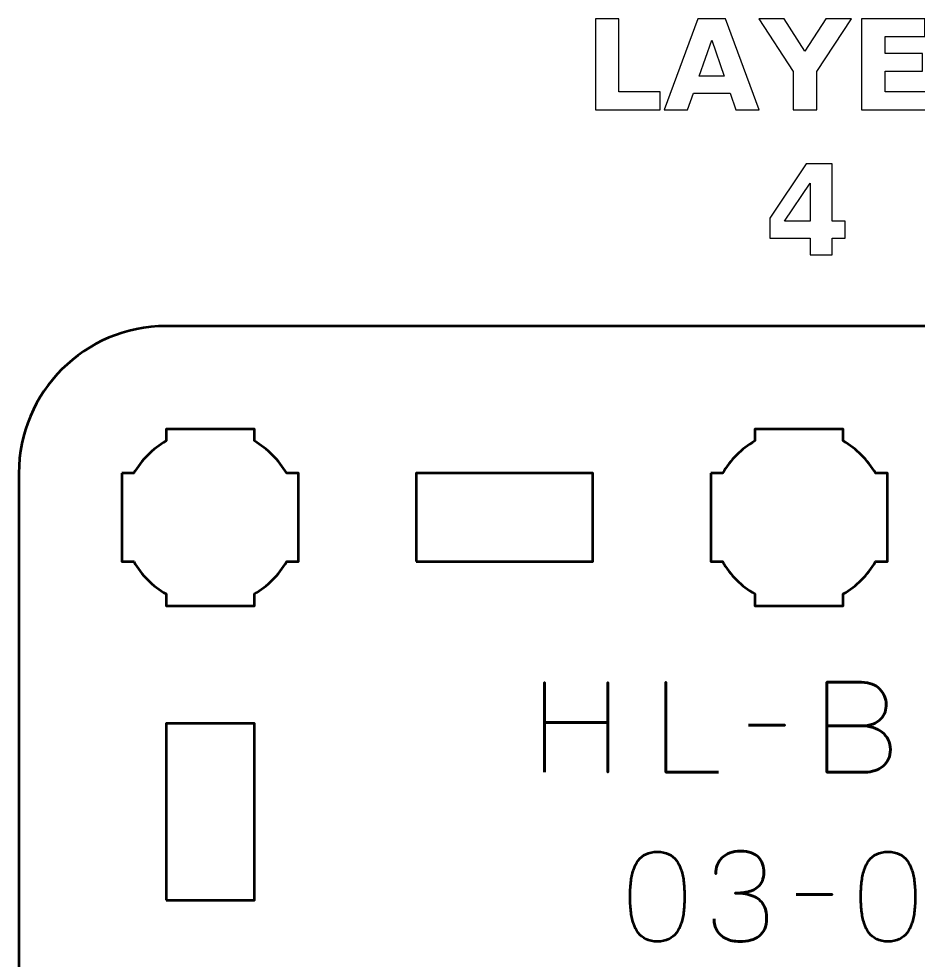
# Model space of a CAD drawing. Header units: centimetres. Extents: x -22.1 to 1.1, y -17.5 to -11.2.
# Drawn here: x -4.15 to -1.095, y -14.354 to -11.156 of the extents above; entities that cross this region are included whole.
import ezdxf

# ---------------------------------------------------------------- set-up
doc = ezdxf.new("R2010")
doc.units = ezdxf.units.CM
doc.header["$MEASUREMENT"] = 0
doc.layers.add('Layer 1', color=7, linetype='Continuous')

msp = doc.modelspace()

# ---------------------------------------------------------------- linework, layer by layer
at = {"layer": 'Layer 1', "color": 253, "lineweight": 53}
msp.add_lwpolyline([(-3.65, -14.15), (-3.35, -14.15), (-3.35, -13.55), (-3.65, -13.55), (-3.65, -14.15)], close=True, dxfattribs=at)
at = {"layer": 'Layer 1'}
for points, knots in [([(-2.19147, -11.15635), (-2.19147, -11.15635), (-2.11189, -11.15635), (-2.11189, -11.15635), (-2.11189, -11.15635), (-2.11189, -11.15635), (-2.11189, -11.40478), (-2.11189, -11.40478), (-2.11189, -11.40478), (-2.11189, -11.40478), (-1.97219, -11.40478), (-1.97219, -11.40478), (-1.97219, -11.40478), (-1.97219, -11.40478), (-1.97219, -11.46496), (-1.97219, -11.46496), (-1.97219, -11.46496), (-1.97219, -11.46496), (-2.19147, -11.46496), (-2.19147, -11.46496), (-2.19147, -11.46496), (-2.19147, -11.46496), (-2.19147, -11.15635), (-2.19147, -11.15635)], [0, 0, 0, 0, 0.1666667, 0.1666667, 0.1666667, 0.1666667, 0.3333333, 0.3333333, 0.3333333, 0.3333333, 0.5, 0.5, 0.5, 0.5, 0.6666667, 0.6666667, 0.6666667, 0.6666667, 0.8333333, 0.8333333, 0.8333333, 0.8333333, 1, 1, 1, 1]), ([(-1.73449, -11.4088), (-1.73449, -11.4088), (-1.85895, -11.4088), (-1.85895, -11.4088), (-1.85895, -11.4088), (-1.85895, -11.4088), (-1.87856, -11.46496), (-1.87856, -11.46496), (-1.87856, -11.46496), (-1.87856, -11.46496), (-1.95857, -11.46496), (-1.95857, -11.46496), (-1.95857, -11.46496), (-1.95857, -11.46496), (-1.84427, -11.15635), (-1.84427, -11.15635), (-1.84427, -11.15635), (-1.84427, -11.15635), (-1.74938, -11.15635), (-1.74938, -11.15635), (-1.74938, -11.15635), (-1.74938, -11.15635), (-1.63508, -11.46496), (-1.63508, -11.46496), (-1.63508, -11.46496), (-1.63508, -11.46496), (-1.71509, -11.46496), (-1.71509, -11.46496), (-1.71509, -11.46496), (-1.71509, -11.46496), (-1.73449, -11.4088), (-1.73449, -11.4088)], [0, 0, 0, 0, 0.125, 0.125, 0.125, 0.125, 0.25, 0.25, 0.25, 0.25, 0.375, 0.375, 0.375, 0.375, 0.5, 0.5, 0.5, 0.5, 0.625, 0.625, 0.625, 0.625, 0.75, 0.75, 0.75, 0.75, 0.875, 0.875, 0.875, 0.875, 1, 1, 1, 1]), ([(-1.63712, -11.15635), (-1.63712, -11.15635), (-1.55013, -11.15635), (-1.55013, -11.15635), (-1.55013, -11.15635), (-1.55013, -11.15635), (-1.47979, -11.26635), (-1.47979, -11.26635), (-1.47979, -11.26635), (-1.47979, -11.26635), (-1.40951, -11.15635), (-1.40951, -11.15635), (-1.40951, -11.15635), (-1.40951, -11.15635), (-1.32231, -11.15635), (-1.32231, -11.15635), (-1.32231, -11.15635), (-1.32231, -11.15635), (-1.43992, -11.33493), (-1.43992, -11.33493), (-1.43992, -11.33493), (-1.43992, -11.33493), (-1.43992, -11.46496), (-1.43992, -11.46496), (-1.43992, -11.46496), (-1.43992, -11.46496), (-1.51951, -11.46496), (-1.51951, -11.46496), (-1.51951, -11.46496), (-1.51951, -11.46496), (-1.51951, -11.33493), (-1.51951, -11.33493), (-1.51951, -11.33493), (-1.51951, -11.33493), (-1.63712, -11.15635), (-1.63712, -11.15635)], [0, 0, 0, 0, 0.1111111, 0.1111111, 0.1111111, 0.1111111, 0.2222222, 0.2222222, 0.2222222, 0.2222222, 0.3333333, 0.3333333, 0.3333333, 0.3333333, 0.4444444, 0.4444444, 0.4444444, 0.4444444, 0.5555556, 0.5555556, 0.5555556, 0.5555556, 0.6666667, 0.6666667, 0.6666667, 0.6666667, 0.7777778, 0.7777778, 0.7777778, 0.7777778, 0.8888889, 0.8888889, 0.8888889, 0.8888889, 1, 1, 1, 1]), ([(-1.28752, -11.15635), (-1.28752, -11.15635), (-1.07275, -11.15635), (-1.07275, -11.15635), (-1.07275, -11.15635), (-1.07275, -11.15635), (-1.07275, -11.21654), (-1.07275, -11.21654), (-1.07275, -11.21654), (-1.07275, -11.21654), (-1.20794, -11.21654), (-1.20794, -11.21654), (-1.20794, -11.21654), (-1.20794, -11.21654), (-1.20794, -11.27397), (-1.20794, -11.27397), (-1.20794, -11.27397), (-1.20794, -11.27397), (-1.08087, -11.27397), (-1.08087, -11.27397), (-1.08087, -11.27397), (-1.08087, -11.27397), (-1.08087, -11.33415), (-1.08087, -11.33415), (-1.08087, -11.33415), (-1.08087, -11.33415), (-1.20794, -11.33415), (-1.20794, -11.33415), (-1.20794, -11.33415), (-1.20794, -11.33415), (-1.20794, -11.40478), (-1.20794, -11.40478), (-1.20794, -11.40478), (-1.20794, -11.40478), (-1.06824, -11.40478), (-1.06824, -11.40478), (-1.06824, -11.40478), (-1.06824, -11.40478), (-1.06824, -11.46496), (-1.06824, -11.46496), (-1.06824, -11.46496), (-1.06824, -11.46496), (-1.28752, -11.46496), (-1.28752, -11.46496), (-1.28752, -11.46496), (-1.28752, -11.46496), (-1.28752, -11.15635), (-1.28752, -11.15635)], [0, 0, 0, 0, 0.0833333, 0.0833333, 0.0833333, 0.0833333, 0.1666667, 0.1666667, 0.1666667, 0.1666667, 0.25, 0.25, 0.25, 0.25, 0.3333333, 0.3333333, 0.3333333, 0.3333333, 0.4166667, 0.4166667, 0.4166667, 0.4166667, 0.5, 0.5, 0.5, 0.5, 0.5833333, 0.5833333, 0.5833333, 0.5833333, 0.6666667, 0.6666667, 0.6666667, 0.6666667, 0.75, 0.75, 0.75, 0.75, 0.8333333, 0.8333333, 0.8333333, 0.8333333, 0.9166667, 0.9166667, 0.9166667, 0.9166667, 1, 1, 1, 1]), ([(-1.83912, -11.35151), (-1.83912, -11.35151), (-1.75453, -11.35151), (-1.75453, -11.35151), (-1.75453, -11.35151), (-1.75453, -11.35151), (-1.79672, -11.22874), (-1.79672, -11.22874), (-1.79672, -11.22874), (-1.79672, -11.22874), (-1.83912, -11.35151), (-1.83912, -11.35151)], [0, 0, 0, 0, 0.3333333, 0.3333333, 0.3333333, 0.3333333, 0.6666667, 0.6666667, 0.6666667, 0.6666667, 1, 1, 1, 1]), ([(-1.47542, -11.64911), (-1.47542, -11.64911), (-1.38694, -11.64911), (-1.38694, -11.64911), (-1.38694, -11.64911), (-1.38694, -11.64911), (-1.38694, -11.84384), (-1.38694, -11.84384), (-1.38694, -11.84384), (-1.38694, -11.84384), (-1.34292, -11.84384), (-1.34292, -11.84384), (-1.34292, -11.84384), (-1.34292, -11.84384), (-1.34292, -11.90149), (-1.34292, -11.90149), (-1.34292, -11.90149), (-1.34292, -11.90149), (-1.38694, -11.90149), (-1.38694, -11.90149), (-1.38694, -11.90149), (-1.38694, -11.90149), (-1.38694, -11.95772), (-1.38694, -11.95772), (-1.38694, -11.95772), (-1.38694, -11.95772), (-1.46215, -11.95772), (-1.46215, -11.95772), (-1.46215, -11.95772), (-1.46215, -11.95772), (-1.46215, -11.90149), (-1.46215, -11.90149), (-1.46215, -11.90149), (-1.46215, -11.90149), (-1.59903, -11.90149), (-1.59903, -11.90149), (-1.59903, -11.90149), (-1.59903, -11.90149), (-1.59903, -11.83326), (-1.59903, -11.83326), (-1.59903, -11.83326), (-1.59903, -11.83326), (-1.47542, -11.64911), (-1.47542, -11.64911)], [0, 0, 0, 0, 0.0909091, 0.0909091, 0.0909091, 0.0909091, 0.1818182, 0.1818182, 0.1818182, 0.1818182, 0.2727273, 0.2727273, 0.2727273, 0.2727273, 0.3636364, 0.3636364, 0.3636364, 0.3636364, 0.4545455, 0.4545455, 0.4545455, 0.4545455, 0.5454545, 0.5454545, 0.5454545, 0.5454545, 0.6363636, 0.6363636, 0.6363636, 0.6363636, 0.7272727, 0.7272727, 0.7272727, 0.7272727, 0.8181818, 0.8181818, 0.8181818, 0.8181818, 0.9090909, 0.9090909, 0.9090909, 0.9090909, 1, 1, 1, 1]), ([(-1.46215, -11.71466), (-1.46215, -11.71466), (-1.54943, -11.84384), (-1.54943, -11.84384), (-1.54943, -11.84384), (-1.54943, -11.84384), (-1.46215, -11.84384), (-1.46215, -11.84384), (-1.46215, -11.84384), (-1.46215, -11.84384), (-1.46215, -11.71466), (-1.46215, -11.71466)], [0, 0, 0, 0, 0.3333333, 0.3333333, 0.3333333, 0.3333333, 0.6666667, 0.6666667, 0.6666667, 0.6666667, 1, 1, 1, 1])]:
    msp.add_open_spline(points, degree=3, knots=knots, dxfattribs=at)
at = {"layer": 'Layer 1', "color": 253, "lineweight": 53}
for points, knots in [([(-4.15, -17), (-4.15, -17), (-4.15, -12.7), (-4.15, -12.7), (-4.15, -12.7), (-4.15, -12.42391), (-3.92609, -12.2), (-3.65, -12.2), (-3.65, -12.2), (-3.65, -12.2), (0.65, -12.2), (0.65, -12.2), (0.65, -12.2), (0.92609, -12.2), (1.15, -12.42391), (1.15, -12.7), (1.15, -12.7), (1.15, -12.7), (1.15, -17), (1.15, -17), (1.15, -17), (1.15, -17.27609), (0.92609, -17.5), (0.65, -17.5), (0.65, -17.5), (0.65, -17.5), (-3.65, -17.5), (-3.65, -17.5), (-3.65, -17.5), (-3.92609, -17.5), (-4.15, -17.27609), (-4.15, -17)], [0, 0, 0, 0, 0.125, 0.125, 0.125, 0.125, 0.25, 0.25, 0.25, 0.25, 0.375, 0.375, 0.375, 0.375, 0.5, 0.5, 0.5, 0.5, 0.625, 0.625, 0.625, 0.625, 0.75, 0.75, 0.75, 0.75, 0.875, 0.875, 0.875, 0.875, 1, 1, 1, 1]), ([(-3.8, -12.7), (-3.8, -12.7), (-3.75985, -12.7), (-3.75985, -12.7), (-3.75985, -12.7), (-3.7335, -12.65447), (-3.69553, -12.6165), (-3.65, -12.59015), (-3.65, -12.59015), (-3.65, -12.59015), (-3.65, -12.55), (-3.65, -12.55), (-3.65, -12.55), (-3.65, -12.55), (-3.5, -12.55), (-3.5, -12.55), (-3.5, -12.55), (-3.5, -12.55), (-3.35, -12.55), (-3.35, -12.55), (-3.35, -12.55), (-3.35, -12.55), (-3.35, -12.59015), (-3.35, -12.59015), (-3.35, -12.59015), (-3.30447, -12.6165), (-3.2665, -12.65447), (-3.24015, -12.7), (-3.24015, -12.7), (-3.24015, -12.7), (-3.2, -12.7), (-3.2, -12.7), (-3.2, -12.7), (-3.2, -12.7), (-3.2, -12.85), (-3.2, -12.85), (-3.2, -12.85), (-3.2, -12.85), (-3.2, -13), (-3.2, -13), (-3.2, -13), (-3.2, -13), (-3.24015, -13), (-3.24015, -13), (-3.24015, -13), (-3.2665, -13.04553), (-3.30447, -13.0835), (-3.35, -13.10985), (-3.35, -13.10985), (-3.35, -13.10985), (-3.35, -13.15), (-3.35, -13.15), (-3.35, -13.15), (-3.35, -13.15), (-3.5, -13.15), (-3.5, -13.15), (-3.5, -13.15), (-3.5, -13.15), (-3.65, -13.15), (-3.65, -13.15), (-3.65, -13.15), (-3.65, -13.15), (-3.65, -13.10985), (-3.65, -13.10985), (-3.65, -13.10985), (-3.69553, -13.0835), (-3.7335, -13.04553), (-3.75985, -13), (-3.75985, -13), (-3.75985, -13), (-3.8, -13), (-3.8, -13), (-3.8, -13), (-3.8, -13), (-3.8, -12.85), (-3.8, -12.85), (-3.8, -12.85), (-3.8, -12.85), (-3.8, -12.7), (-3.8, -12.7)], [0, 0, 0, 0, 0.05, 0.05, 0.05, 0.05, 0.1, 0.1, 0.1, 0.1, 0.15, 0.15, 0.15, 0.15, 0.2, 0.2, 0.2, 0.2, 0.25, 0.25, 0.25, 0.25, 0.3, 0.3, 0.3, 0.3, 0.35, 0.35, 0.35, 0.35, 0.4, 0.4, 0.4, 0.4, 0.45, 0.45, 0.45, 0.45, 0.5, 0.5, 0.5, 0.5, 0.55, 0.55, 0.55, 0.55, 0.6, 0.6, 0.6, 0.6, 0.65, 0.65, 0.65, 0.65, 0.7, 0.7, 0.7, 0.7, 0.75, 0.75, 0.75, 0.75, 0.8, 0.8, 0.8, 0.8, 0.85, 0.85, 0.85, 0.85, 0.9, 0.9, 0.9, 0.9, 0.95, 0.95, 0.95, 0.95, 1, 1, 1, 1]), ([(-1.8, -12.7), (-1.8, -12.7), (-1.75985, -12.7), (-1.75985, -12.7), (-1.75985, -12.7), (-1.7335, -12.65447), (-1.69553, -12.6165), (-1.65, -12.59015), (-1.65, -12.59015), (-1.65, -12.59015), (-1.65, -12.55), (-1.65, -12.55), (-1.65, -12.55), (-1.65, -12.55), (-1.5, -12.55), (-1.5, -12.55), (-1.5, -12.55), (-1.5, -12.55), (-1.35, -12.55), (-1.35, -12.55), (-1.35, -12.55), (-1.35, -12.55), (-1.35, -12.59015), (-1.35, -12.59015), (-1.35, -12.59015), (-1.30447, -12.6165), (-1.2665, -12.65447), (-1.24015, -12.7), (-1.24015, -12.7), (-1.24015, -12.7), (-1.2, -12.7), (-1.2, -12.7), (-1.2, -12.7), (-1.2, -12.7), (-1.2, -12.85), (-1.2, -12.85), (-1.2, -12.85), (-1.2, -12.85), (-1.2, -13), (-1.2, -13), (-1.2, -13), (-1.2, -13), (-1.24015, -13), (-1.24015, -13), (-1.24015, -13), (-1.2665, -13.04553), (-1.30447, -13.0835), (-1.35, -13.10985), (-1.35, -13.10985), (-1.35, -13.10985), (-1.35, -13.15), (-1.35, -13.15), (-1.35, -13.15), (-1.35, -13.15), (-1.5, -13.15), (-1.5, -13.15), (-1.5, -13.15), (-1.5, -13.15), (-1.65, -13.15), (-1.65, -13.15), (-1.65, -13.15), (-1.65, -13.15), (-1.65, -13.10985), (-1.65, -13.10985), (-1.65, -13.10985), (-1.69553, -13.0835), (-1.7335, -13.04553), (-1.75985, -13), (-1.75985, -13), (-1.75985, -13), (-1.8, -13), (-1.8, -13), (-1.8, -13), (-1.8, -13), (-1.8, -12.85), (-1.8, -12.85), (-1.8, -12.85), (-1.8, -12.85), (-1.8, -12.7), (-1.8, -12.7)], [0, 0, 0, 0, 0.05, 0.05, 0.05, 0.05, 0.1, 0.1, 0.1, 0.1, 0.15, 0.15, 0.15, 0.15, 0.2, 0.2, 0.2, 0.2, 0.25, 0.25, 0.25, 0.25, 0.3, 0.3, 0.3, 0.3, 0.35, 0.35, 0.35, 0.35, 0.4, 0.4, 0.4, 0.4, 0.45, 0.45, 0.45, 0.45, 0.5, 0.5, 0.5, 0.5, 0.55, 0.55, 0.55, 0.55, 0.6, 0.6, 0.6, 0.6, 0.65, 0.65, 0.65, 0.65, 0.7, 0.7, 0.7, 0.7, 0.75, 0.75, 0.75, 0.75, 0.8, 0.8, 0.8, 0.8, 0.85, 0.85, 0.85, 0.85, 0.9, 0.9, 0.9, 0.9, 0.95, 0.95, 0.95, 0.95, 1, 1, 1, 1]), ([(-2.8, -13), (-2.8, -13), (-2.8, -12.7), (-2.8, -12.7), (-2.8, -12.7), (-2.8, -12.7), (-2.2, -12.7), (-2.2, -12.7), (-2.2, -12.7), (-2.2, -12.7), (-2.2, -13), (-2.2, -13), (-2.2, -13), (-2.2, -13), (-2.8, -13), (-2.8, -13)], [0, 0, 0, 0, 0.25, 0.25, 0.25, 0.25, 0.5, 0.5, 0.5, 0.5, 0.75, 0.75, 0.75, 0.75, 1, 1, 1, 1]), ([(-2.36507, -13.71494), (-2.36507, -13.71494), (-2.36507, -13.54603), (-2.36507, -13.54603), (-2.36507, -13.54603), (-2.36507, -13.54603), (-2.1496, -13.54603), (-2.1496, -13.54603), (-2.1496, -13.54603), (-2.1496, -13.54603), (-2.1496, -13.71494), (-2.1496, -13.71494), (-2.1496, -13.71494), (-2.1496, -13.71494), (-2.1496, -13.41014), (-2.1496, -13.41014), (-2.1496, -13.41014), (-2.1496, -13.41014), (-2.1496, -13.54603), (-2.1496, -13.54603), (-2.1496, -13.54603), (-2.1496, -13.54603), (-2.36507, -13.54603), (-2.36507, -13.54603), (-2.36507, -13.54603), (-2.36507, -13.54603), (-2.36507, -13.41014), (-2.36507, -13.41014), (-2.36507, -13.41014), (-2.36507, -13.41014), (-2.36507, -13.71494), (-2.36507, -13.71494)], [0, 0, 0, 0, 0.125, 0.125, 0.125, 0.125, 0.25, 0.25, 0.25, 0.25, 0.375, 0.375, 0.375, 0.375, 0.5, 0.5, 0.5, 0.5, 0.625, 0.625, 0.625, 0.625, 0.75, 0.75, 0.75, 0.75, 0.875, 0.875, 0.875, 0.875, 1, 1, 1, 1]), ([(-1.77368, -13.71494), (-1.77368, -13.71494), (-1.9519, -13.71494), (-1.9519, -13.71494), (-1.9519, -13.71494), (-1.9519, -13.71494), (-1.9519, -13.40972), (-1.9519, -13.40972), (-1.9519, -13.40972), (-1.9519, -13.40972), (-1.9519, -13.71494), (-1.9519, -13.71494), (-1.9519, -13.71494), (-1.9519, -13.71494), (-1.77368, -13.71494), (-1.77368, -13.71494)], [0, 0, 0, 0, 0.25, 0.25, 0.25, 0.25, 0.5, 0.5, 0.5, 0.5, 0.75, 0.75, 0.75, 0.75, 1, 1, 1, 1]), ([(-1.40581, -13.55788), (-1.40581, -13.55788), (-1.28855, -13.55788), (-1.28855, -13.55788), (-1.28855, -13.55788), (-1.27331, -13.55781), (-1.26033, -13.5557), (-1.24939, -13.55153), (-1.24939, -13.55153), (-1.23852, -13.54744), (-1.22971, -13.54187), (-1.22286, -13.53488), (-1.22286, -13.53488), (-1.21602, -13.5279), (-1.21108, -13.52), (-1.20797, -13.51125), (-1.20797, -13.51125), (-1.20494, -13.50257), (-1.20353, -13.49354), (-1.20388, -13.48423), (-1.20388, -13.48423), (-1.20431, -13.47491), (-1.20628, -13.46588), (-1.20981, -13.45706), (-1.20981, -13.45706), (-1.21327, -13.44824), (-1.21849, -13.44027), (-1.22533, -13.43314), (-1.22533, -13.43314), (-1.23217, -13.42602), (-1.24071, -13.42037), (-1.25108, -13.41621), (-1.25108, -13.41621), (-1.26146, -13.41198), (-1.27366, -13.40979), (-1.2877, -13.40972), (-1.2877, -13.40972), (-1.2877, -13.40972), (-1.40581, -13.40972), (-1.40581, -13.40972), (-1.40581, -13.40972), (-1.40581, -13.40972), (-1.40581, -13.71494), (-1.40581, -13.71494), (-1.40581, -13.71494), (-1.40581, -13.71494), (-1.27585, -13.71494), (-1.27585, -13.71494), (-1.27585, -13.71494), (-1.26371, -13.71494), (-1.25242, -13.71318), (-1.24198, -13.70972), (-1.24198, -13.70972), (-1.23154, -13.70619), (-1.22244, -13.70118), (-1.21454, -13.69448), (-1.21454, -13.69448), (-1.2067, -13.68785), (-1.20057, -13.6798), (-1.19619, -13.67028), (-1.19619, -13.67028), (-1.19182, -13.66075), (-1.18956, -13.64996), (-1.18949, -13.63789), (-1.18949, -13.63789), (-1.18977, -13.62576), (-1.19231, -13.61482), (-1.19718, -13.60502), (-1.19718, -13.60502), (-1.20205, -13.59521), (-1.20882, -13.58681), (-1.21757, -13.57976), (-1.21757, -13.57976), (-1.22632, -13.57277), (-1.23676, -13.56734), (-1.24876, -13.5636), (-1.24876, -13.5636), (-1.26075, -13.55986), (-1.27401, -13.55796), (-1.28855, -13.55788), (-1.28855, -13.55788), (-1.27401, -13.55796), (-1.26075, -13.55986), (-1.24876, -13.5636), (-1.24876, -13.5636), (-1.23676, -13.56734), (-1.22632, -13.57277), (-1.21757, -13.57976), (-1.21757, -13.57976), (-1.20882, -13.58681), (-1.20205, -13.59521), (-1.19718, -13.60502), (-1.19718, -13.60502), (-1.19231, -13.61482), (-1.18977, -13.62576), (-1.18949, -13.63789), (-1.18949, -13.63789), (-1.18956, -13.64996), (-1.19182, -13.66075), (-1.19619, -13.67028), (-1.19619, -13.67028), (-1.20057, -13.6798), (-1.2067, -13.68785), (-1.21454, -13.69448), (-1.21454, -13.69448), (-1.22244, -13.70118), (-1.23154, -13.70619), (-1.24198, -13.70972), (-1.24198, -13.70972), (-1.25242, -13.71318), (-1.26371, -13.71494), (-1.27585, -13.71494), (-1.27585, -13.71494), (-1.27585, -13.71494), (-1.40581, -13.71494), (-1.40581, -13.71494), (-1.40581, -13.71494), (-1.40581, -13.71494), (-1.40581, -13.40972), (-1.40581, -13.40972), (-1.40581, -13.40972), (-1.40581, -13.40972), (-1.2877, -13.40972), (-1.2877, -13.40972), (-1.2877, -13.40972), (-1.27366, -13.40979), (-1.26146, -13.41198), (-1.25108, -13.41621), (-1.25108, -13.41621), (-1.24071, -13.42037), (-1.23217, -13.42602), (-1.22533, -13.43314), (-1.22533, -13.43314), (-1.21849, -13.44027), (-1.21327, -13.44824), (-1.20981, -13.45706), (-1.20981, -13.45706), (-1.20628, -13.46588), (-1.20431, -13.47491), (-1.20388, -13.48423), (-1.20388, -13.48423), (-1.20353, -13.49354), (-1.20494, -13.50257), (-1.20797, -13.51125), (-1.20797, -13.51125), (-1.21108, -13.52), (-1.21602, -13.5279), (-1.22286, -13.53488), (-1.22286, -13.53488), (-1.22971, -13.54187), (-1.23852, -13.54744), (-1.24939, -13.55153), (-1.24939, -13.55153), (-1.26033, -13.5557), (-1.27331, -13.55781), (-1.28855, -13.55788), (-1.28855, -13.55788), (-1.28855, -13.55788), (-1.40581, -13.55788), (-1.40581, -13.55788)], [0, 0, 0, 0, 0.025, 0.025, 0.025, 0.025, 0.05, 0.05, 0.05, 0.05, 0.075, 0.075, 0.075, 0.075, 0.1, 0.1, 0.1, 0.1, 0.125, 0.125, 0.125, 0.125, 0.15, 0.15, 0.15, 0.15, 0.175, 0.175, 0.175, 0.175, 0.2, 0.2, 0.2, 0.2, 0.225, 0.225, 0.225, 0.225, 0.25, 0.25, 0.25, 0.25, 0.275, 0.275, 0.275, 0.275, 0.3, 0.3, 0.3, 0.3, 0.325, 0.325, 0.325, 0.325, 0.35, 0.35, 0.35, 0.35, 0.375, 0.375, 0.375, 0.375, 0.4, 0.4, 0.4, 0.4, 0.425, 0.425, 0.425, 0.425, 0.45, 0.45, 0.45, 0.45, 0.475, 0.475, 0.475, 0.475, 0.5, 0.5, 0.5, 0.5, 0.525, 0.525, 0.525, 0.525, 0.55, 0.55, 0.55, 0.55, 0.575, 0.575, 0.575, 0.575, 0.6, 0.6, 0.6, 0.6, 0.625, 0.625, 0.625, 0.625, 0.65, 0.65, 0.65, 0.65, 0.675, 0.675, 0.675, 0.675, 0.7, 0.7, 0.7, 0.7, 0.725, 0.725, 0.725, 0.725, 0.75, 0.75, 0.75, 0.75, 0.775, 0.775, 0.775, 0.775, 0.8, 0.8, 0.8, 0.8, 0.825, 0.825, 0.825, 0.825, 0.85, 0.85, 0.85, 0.85, 0.875, 0.875, 0.875, 0.875, 0.9, 0.9, 0.9, 0.9, 0.925, 0.925, 0.925, 0.925, 0.95, 0.95, 0.95, 0.95, 0.975, 0.975, 0.975, 0.975, 1, 1, 1, 1]), ([(-1.67166, -13.55534), (-1.67166, -13.55534), (-1.54847, -13.55534), (-1.54847, -13.55534), (-1.54847, -13.55534), (-1.54847, -13.55534), (-1.67166, -13.55534), (-1.67166, -13.55534)], [0, 0, 0, 0, 0.5, 0.5, 0.5, 0.5, 1, 1, 1, 1]), ([(-1.98132, -14.29025), (-1.96651, -14.29018), (-1.95374, -14.28757), (-1.94308, -14.28249), (-1.94308, -14.28249), (-1.9325, -14.27741), (-1.92368, -14.27014), (-1.91663, -14.2609), (-1.91663, -14.2609), (-1.90964, -14.25159), (-1.90414, -14.24058), (-1.90005, -14.22788), (-1.90005, -14.22788), (-1.89602, -14.21518), (-1.89313, -14.20128), (-1.89151, -14.18604), (-1.89151, -14.18604), (-1.88981, -14.1708), (-1.88897, -14.15478), (-1.88904, -14.13785), (-1.88904, -14.13785), (-1.88897, -14.12099), (-1.88981, -14.10497), (-1.89151, -14.0898), (-1.89151, -14.0898), (-1.89313, -14.07463), (-1.89602, -14.06066), (-1.90005, -14.04796), (-1.90005, -14.04796), (-1.90414, -14.03533), (-1.90964, -14.02433), (-1.91663, -14.01494), (-1.91663, -14.01494), (-1.92368, -14.00563), (-1.9325, -13.99836), (-1.94308, -13.99328), (-1.94308, -13.99328), (-1.95374, -13.98813), (-1.96651, -13.98552), (-1.98132, -13.98545), (-1.98132, -13.98545), (-1.99614, -13.98552), (-2.00891, -13.98813), (-2.01957, -13.99328), (-2.01957, -13.99328), (-2.03015, -13.99836), (-2.03897, -14.00563), (-2.04602, -14.01494), (-2.04602, -14.01494), (-2.05301, -14.02433), (-2.05851, -14.03533), (-2.0626, -14.04796), (-2.0626, -14.04796), (-2.06663, -14.06066), (-2.06952, -14.07463), (-2.07114, -14.0898), (-2.07114, -14.0898), (-2.07283, -14.10497), (-2.07368, -14.12099), (-2.07361, -14.13785), (-2.07361, -14.13785), (-2.07368, -14.15478), (-2.07283, -14.1708), (-2.07114, -14.18604), (-2.07114, -14.18604), (-2.06952, -14.20128), (-2.06663, -14.21518), (-2.0626, -14.22788), (-2.0626, -14.22788), (-2.05851, -14.24058), (-2.05301, -14.25159), (-2.04602, -14.2609), (-2.04602, -14.2609), (-2.03897, -14.27014), (-2.03015, -14.27741), (-2.01957, -14.28249), (-2.01957, -14.28249), (-2.00891, -14.28757), (-1.99614, -14.29018), (-1.98132, -14.29025)], [0, 0, 0, 0, 0.05, 0.05, 0.05, 0.05, 0.1, 0.1, 0.1, 0.1, 0.15, 0.15, 0.15, 0.15, 0.2, 0.2, 0.2, 0.2, 0.25, 0.25, 0.25, 0.25, 0.3, 0.3, 0.3, 0.3, 0.35, 0.35, 0.35, 0.35, 0.4, 0.4, 0.4, 0.4, 0.45, 0.45, 0.45, 0.45, 0.5, 0.5, 0.5, 0.5, 0.55, 0.55, 0.55, 0.55, 0.6, 0.6, 0.6, 0.6, 0.65, 0.65, 0.65, 0.65, 0.7, 0.7, 0.7, 0.7, 0.75, 0.75, 0.75, 0.75, 0.8, 0.8, 0.8, 0.8, 0.85, 0.85, 0.85, 0.85, 0.9, 0.9, 0.9, 0.9, 0.95, 0.95, 0.95, 0.95, 1, 1, 1, 1]), ([(-1.98132, -14.29025), (-1.96651, -14.29018), (-1.95374, -14.28757), (-1.94308, -14.28249), (-1.94308, -14.28249), (-1.9325, -14.27741), (-1.92368, -14.27014), (-1.91663, -14.2609), (-1.91663, -14.2609), (-1.90964, -14.25159), (-1.90414, -14.24058), (-1.90005, -14.22788), (-1.90005, -14.22788), (-1.89602, -14.21518), (-1.89313, -14.20128), (-1.89151, -14.18604), (-1.89151, -14.18604), (-1.88981, -14.1708), (-1.88897, -14.15478), (-1.88904, -14.13785), (-1.88904, -14.13785), (-1.88897, -14.12099), (-1.88981, -14.10497), (-1.89151, -14.0898), (-1.89151, -14.0898), (-1.89313, -14.07463), (-1.89602, -14.06066), (-1.90005, -14.04796), (-1.90005, -14.04796), (-1.90414, -14.03533), (-1.90964, -14.02433), (-1.91663, -14.01494), (-1.91663, -14.01494), (-1.92368, -14.00563), (-1.9325, -13.99836), (-1.94308, -13.99328), (-1.94308, -13.99328), (-1.95374, -13.98813), (-1.96651, -13.98552), (-1.98132, -13.98545), (-1.98132, -13.98545), (-1.99614, -13.98552), (-2.00891, -13.98813), (-2.01957, -13.99328), (-2.01957, -13.99328), (-2.03015, -13.99836), (-2.03897, -14.00563), (-2.04602, -14.01494), (-2.04602, -14.01494), (-2.05301, -14.02433), (-2.05851, -14.03533), (-2.0626, -14.04796), (-2.0626, -14.04796), (-2.06663, -14.06066), (-2.06952, -14.07463), (-2.07114, -14.0898), (-2.07114, -14.0898), (-2.07283, -14.10497), (-2.07368, -14.12099), (-2.07361, -14.13785), (-2.07361, -14.13785), (-2.07368, -14.15478), (-2.07283, -14.1708), (-2.07114, -14.18604), (-2.07114, -14.18604), (-2.06952, -14.20128), (-2.06663, -14.21518), (-2.0626, -14.22788), (-2.0626, -14.22788), (-2.05851, -14.24058), (-2.05301, -14.25159), (-2.04602, -14.2609), (-2.04602, -14.2609), (-2.03897, -14.27014), (-2.03015, -14.27741), (-2.01957, -14.28249), (-2.01957, -14.28249), (-2.00891, -14.28757), (-1.99614, -14.29018), (-1.98132, -14.29025)], [0, 0, 0, 0, 0.05, 0.05, 0.05, 0.05, 0.1, 0.1, 0.1, 0.1, 0.15, 0.15, 0.15, 0.15, 0.2, 0.2, 0.2, 0.2, 0.25, 0.25, 0.25, 0.25, 0.3, 0.3, 0.3, 0.3, 0.35, 0.35, 0.35, 0.35, 0.4, 0.4, 0.4, 0.4, 0.45, 0.45, 0.45, 0.45, 0.5, 0.5, 0.5, 0.5, 0.55, 0.55, 0.55, 0.55, 0.6, 0.6, 0.6, 0.6, 0.65, 0.65, 0.65, 0.65, 0.7, 0.7, 0.7, 0.7, 0.75, 0.75, 0.75, 0.75, 0.8, 0.8, 0.8, 0.8, 0.85, 0.85, 0.85, 0.85, 0.9, 0.9, 0.9, 0.9, 0.95, 0.95, 0.95, 0.95, 1, 1, 1, 1]), ([(-1.78871, -14.21363), (-1.78864, -14.22887), (-1.78511, -14.24213), (-1.77813, -14.25363), (-1.77813, -14.25363), (-1.77114, -14.26506), (-1.76119, -14.27402), (-1.74821, -14.28044), (-1.74821, -14.28044), (-1.73523, -14.28686), (-1.71964, -14.29011), (-1.7015, -14.29025), (-1.7015, -14.29025), (-1.68789, -14.29025), (-1.67554, -14.28884), (-1.66432, -14.28588), (-1.66432, -14.28588), (-1.65317, -14.28291), (-1.64358, -14.27833), (-1.63546, -14.27205), (-1.63546, -14.27205), (-1.62735, -14.26577), (-1.62114, -14.25765), (-1.6167, -14.24778), (-1.6167, -14.24778), (-1.61232, -14.23783), (-1.61014, -14.2259), (-1.61007, -14.21193), (-1.61007, -14.21193), (-1.60999, -14.19331), (-1.6138, -14.17757), (-1.62135, -14.1648), (-1.62135, -14.1648), (-1.6289, -14.15203), (-1.64062, -14.14244), (-1.65635, -14.13588), (-1.65635, -14.13588), (-1.67208, -14.12931), (-1.69226, -14.126), (-1.71674, -14.126), (-1.71674, -14.126), (-1.69847, -14.12607), (-1.68316, -14.12438), (-1.67067, -14.12092), (-1.67067, -14.12092), (-1.65825, -14.11746), (-1.64831, -14.11259), (-1.64083, -14.10624), (-1.64083, -14.10624), (-1.63335, -14.09996), (-1.62792, -14.09248), (-1.62467, -14.08388), (-1.62467, -14.08388), (-1.62135, -14.07534), (-1.61973, -14.06596), (-1.6198, -14.05573), (-1.6198, -14.05573), (-1.61973, -14.04549), (-1.62114, -14.03604), (-1.62396, -14.02729), (-1.62396, -14.02729), (-1.62672, -14.01854), (-1.63123, -14.01085), (-1.63737, -14.00429), (-1.63737, -14.00429), (-1.64351, -13.99773), (-1.65162, -13.99258), (-1.66157, -13.98891), (-1.66157, -13.98891), (-1.67159, -13.98524), (-1.6838, -13.98341), (-1.69812, -13.98334), (-1.69812, -13.98334), (-1.71237, -13.98341), (-1.72486, -13.98552), (-1.73544, -13.98962), (-1.73544, -13.98962), (-1.7461, -13.99371), (-1.75484, -13.99928), (-1.7619, -14.00641), (-1.7619, -14.00641), (-1.76888, -14.01353), (-1.77411, -14.02165), (-1.77756, -14.03082), (-1.77756, -14.03082), (-1.78109, -14.03999), (-1.78278, -14.04973), (-1.78278, -14.05996), (-1.78278, -14.05996), (-1.78278, -14.04973), (-1.78109, -14.03999), (-1.77756, -14.03082), (-1.77756, -14.03082), (-1.77411, -14.02165), (-1.76888, -14.01353), (-1.7619, -14.00641), (-1.7619, -14.00641), (-1.75484, -13.99928), (-1.7461, -13.99371), (-1.73544, -13.98962), (-1.73544, -13.98962), (-1.72486, -13.98552), (-1.71237, -13.98341), (-1.69812, -13.98334), (-1.69812, -13.98334), (-1.6838, -13.98341), (-1.67159, -13.98524), (-1.66157, -13.98891), (-1.66157, -13.98891), (-1.65162, -13.99258), (-1.64351, -13.99773), (-1.63737, -14.00429), (-1.63737, -14.00429), (-1.63123, -14.01085), (-1.62672, -14.01854), (-1.62396, -14.02729), (-1.62396, -14.02729), (-1.62114, -14.03604), (-1.61973, -14.04549), (-1.6198, -14.05573), (-1.6198, -14.05573), (-1.61973, -14.06596), (-1.62135, -14.07534), (-1.62467, -14.08388), (-1.62467, -14.08388), (-1.62792, -14.09248), (-1.63335, -14.09996), (-1.64083, -14.10624), (-1.64083, -14.10624), (-1.64831, -14.11259), (-1.65825, -14.11746), (-1.67067, -14.12092), (-1.67067, -14.12092), (-1.68316, -14.12438), (-1.69847, -14.12607), (-1.71674, -14.126), (-1.71674, -14.126), (-1.69226, -14.126), (-1.67208, -14.12931), (-1.65635, -14.13588), (-1.65635, -14.13588), (-1.64062, -14.14244), (-1.6289, -14.15203), (-1.62135, -14.1648), (-1.62135, -14.1648), (-1.6138, -14.17757), (-1.60999, -14.19331), (-1.61007, -14.21193), (-1.61007, -14.21193), (-1.61014, -14.2259), (-1.61232, -14.23783), (-1.6167, -14.24778), (-1.6167, -14.24778), (-1.62114, -14.25765), (-1.62735, -14.26577), (-1.63546, -14.27205), (-1.63546, -14.27205), (-1.64358, -14.27833), (-1.65317, -14.28291), (-1.66432, -14.28588), (-1.66432, -14.28588), (-1.67554, -14.28884), (-1.68789, -14.29025), (-1.7015, -14.29025), (-1.7015, -14.29025), (-1.71964, -14.29011), (-1.73523, -14.28686), (-1.74821, -14.28044), (-1.74821, -14.28044), (-1.76119, -14.27402), (-1.77114, -14.26506), (-1.77813, -14.25363), (-1.77813, -14.25363), (-1.78511, -14.24213), (-1.78864, -14.22887), (-1.78871, -14.21363)], [0, 0, 0, 0, 0.0227273, 0.0227273, 0.0227273, 0.0227273, 0.0454545, 0.0454545, 0.0454545, 0.0454545, 0.0681818, 0.0681818, 0.0681818, 0.0681818, 0.0909091, 0.0909091, 0.0909091, 0.0909091, 0.1136364, 0.1136364, 0.1136364, 0.1136364, 0.1363636, 0.1363636, 0.1363636, 0.1363636, 0.1590909, 0.1590909, 0.1590909, 0.1590909, 0.1818182, 0.1818182, 0.1818182, 0.1818182, 0.2045455, 0.2045455, 0.2045455, 0.2045455, 0.2272727, 0.2272727, 0.2272727, 0.2272727, 0.25, 0.25, 0.25, 0.25, 0.2727273, 0.2727273, 0.2727273, 0.2727273, 0.2954545, 0.2954545, 0.2954545, 0.2954545, 0.3181818, 0.3181818, 0.3181818, 0.3181818, 0.3409091, 0.3409091, 0.3409091, 0.3409091, 0.3636364, 0.3636364, 0.3636364, 0.3636364, 0.3863636, 0.3863636, 0.3863636, 0.3863636, 0.4090909, 0.4090909, 0.4090909, 0.4090909, 0.4318182, 0.4318182, 0.4318182, 0.4318182, 0.4545455, 0.4545455, 0.4545455, 0.4545455, 0.4772727, 0.4772727, 0.4772727, 0.4772727, 0.5, 0.5, 0.5, 0.5, 0.5227273, 0.5227273, 0.5227273, 0.5227273, 0.5454545, 0.5454545, 0.5454545, 0.5454545, 0.5681818, 0.5681818, 0.5681818, 0.5681818, 0.5909091, 0.5909091, 0.5909091, 0.5909091, 0.6136364, 0.6136364, 0.6136364, 0.6136364, 0.6363636, 0.6363636, 0.6363636, 0.6363636, 0.6590909, 0.6590909, 0.6590909, 0.6590909, 0.6818182, 0.6818182, 0.6818182, 0.6818182, 0.7045455, 0.7045455, 0.7045455, 0.7045455, 0.7272727, 0.7272727, 0.7272727, 0.7272727, 0.75, 0.75, 0.75, 0.75, 0.7727273, 0.7727273, 0.7727273, 0.7727273, 0.7954545, 0.7954545, 0.7954545, 0.7954545, 0.8181818, 0.8181818, 0.8181818, 0.8181818, 0.8409091, 0.8409091, 0.8409091, 0.8409091, 0.8636364, 0.8636364, 0.8636364, 0.8636364, 0.8863636, 0.8863636, 0.8863636, 0.8863636, 0.9090909, 0.9090909, 0.9090909, 0.9090909, 0.9318182, 0.9318182, 0.9318182, 0.9318182, 0.9545455, 0.9545455, 0.9545455, 0.9545455, 0.9772727, 0.9772727, 0.9772727, 0.9772727, 1, 1, 1, 1]), ([(-1.19774, -14.29025), (-1.18293, -14.29018), (-1.17016, -14.28757), (-1.1595, -14.28249), (-1.1595, -14.28249), (-1.14892, -14.27741), (-1.1401, -14.27014), (-1.13305, -14.2609), (-1.13305, -14.2609), (-1.12606, -14.25159), (-1.12056, -14.24058), (-1.11647, -14.22788), (-1.11647, -14.22788), (-1.11244, -14.21518), (-1.10955, -14.20128), (-1.10793, -14.18604), (-1.10793, -14.18604), (-1.10623, -14.1708), (-1.10539, -14.15478), (-1.10546, -14.13785), (-1.10546, -14.13785), (-1.10539, -14.12099), (-1.10623, -14.10497), (-1.10793, -14.0898), (-1.10793, -14.0898), (-1.10955, -14.07463), (-1.11244, -14.06066), (-1.11647, -14.04796), (-1.11647, -14.04796), (-1.12056, -14.03533), (-1.12606, -14.02433), (-1.13305, -14.01494), (-1.13305, -14.01494), (-1.1401, -14.00563), (-1.14892, -13.99836), (-1.1595, -13.99328), (-1.1595, -13.99328), (-1.17016, -13.98813), (-1.18293, -13.98552), (-1.19774, -13.98545), (-1.19774, -13.98545), (-1.21256, -13.98552), (-1.22533, -13.98813), (-1.23599, -13.99328), (-1.23599, -13.99328), (-1.24657, -13.99836), (-1.25539, -14.00563), (-1.26244, -14.01494), (-1.26244, -14.01494), (-1.26943, -14.02433), (-1.27493, -14.03533), (-1.27902, -14.04796), (-1.27902, -14.04796), (-1.28305, -14.06066), (-1.28594, -14.07463), (-1.28756, -14.0898), (-1.28756, -14.0898), (-1.28925, -14.10497), (-1.2901, -14.12099), (-1.29003, -14.13785), (-1.29003, -14.13785), (-1.2901, -14.15478), (-1.28925, -14.1708), (-1.28756, -14.18604), (-1.28756, -14.18604), (-1.28594, -14.20128), (-1.28305, -14.21518), (-1.27902, -14.22788), (-1.27902, -14.22788), (-1.27493, -14.24058), (-1.26943, -14.25159), (-1.26244, -14.2609), (-1.26244, -14.2609), (-1.25539, -14.27014), (-1.24657, -14.27741), (-1.23599, -14.28249), (-1.23599, -14.28249), (-1.22533, -14.28757), (-1.21256, -14.29018), (-1.19774, -14.29025)], [0, 0, 0, 0, 0.05, 0.05, 0.05, 0.05, 0.1, 0.1, 0.1, 0.1, 0.15, 0.15, 0.15, 0.15, 0.2, 0.2, 0.2, 0.2, 0.25, 0.25, 0.25, 0.25, 0.3, 0.3, 0.3, 0.3, 0.35, 0.35, 0.35, 0.35, 0.4, 0.4, 0.4, 0.4, 0.45, 0.45, 0.45, 0.45, 0.5, 0.5, 0.5, 0.5, 0.55, 0.55, 0.55, 0.55, 0.6, 0.6, 0.6, 0.6, 0.65, 0.65, 0.65, 0.65, 0.7, 0.7, 0.7, 0.7, 0.75, 0.75, 0.75, 0.75, 0.8, 0.8, 0.8, 0.8, 0.85, 0.85, 0.85, 0.85, 0.9, 0.9, 0.9, 0.9, 0.95, 0.95, 0.95, 0.95, 1, 1, 1, 1]), ([(-1.19774, -14.29025), (-1.18293, -14.29018), (-1.17016, -14.28757), (-1.1595, -14.28249), (-1.1595, -14.28249), (-1.14892, -14.27741), (-1.1401, -14.27014), (-1.13305, -14.2609), (-1.13305, -14.2609), (-1.12606, -14.25159), (-1.12056, -14.24058), (-1.11647, -14.22788), (-1.11647, -14.22788), (-1.11244, -14.21518), (-1.10955, -14.20128), (-1.10793, -14.18604), (-1.10793, -14.18604), (-1.10623, -14.1708), (-1.10539, -14.15478), (-1.10546, -14.13785), (-1.10546, -14.13785), (-1.10539, -14.12099), (-1.10623, -14.10497), (-1.10793, -14.0898), (-1.10793, -14.0898), (-1.10955, -14.07463), (-1.11244, -14.06066), (-1.11647, -14.04796), (-1.11647, -14.04796), (-1.12056, -14.03533), (-1.12606, -14.02433), (-1.13305, -14.01494), (-1.13305, -14.01494), (-1.1401, -14.00563), (-1.14892, -13.99836), (-1.1595, -13.99328), (-1.1595, -13.99328), (-1.17016, -13.98813), (-1.18293, -13.98552), (-1.19774, -13.98545), (-1.19774, -13.98545), (-1.21256, -13.98552), (-1.22533, -13.98813), (-1.23599, -13.99328), (-1.23599, -13.99328), (-1.24657, -13.99836), (-1.25539, -14.00563), (-1.26244, -14.01494), (-1.26244, -14.01494), (-1.26943, -14.02433), (-1.27493, -14.03533), (-1.27902, -14.04796), (-1.27902, -14.04796), (-1.28305, -14.06066), (-1.28594, -14.07463), (-1.28756, -14.0898), (-1.28756, -14.0898), (-1.28925, -14.10497), (-1.2901, -14.12099), (-1.29003, -14.13785), (-1.29003, -14.13785), (-1.2901, -14.15478), (-1.28925, -14.1708), (-1.28756, -14.18604), (-1.28756, -14.18604), (-1.28594, -14.20128), (-1.28305, -14.21518), (-1.27902, -14.22788), (-1.27902, -14.22788), (-1.27493, -14.24058), (-1.26943, -14.25159), (-1.26244, -14.2609), (-1.26244, -14.2609), (-1.25539, -14.27014), (-1.24657, -14.27741), (-1.23599, -14.28249), (-1.23599, -14.28249), (-1.22533, -14.28757), (-1.21256, -14.29018), (-1.19774, -14.29025)], [0, 0, 0, 0, 0.05, 0.05, 0.05, 0.05, 0.1, 0.1, 0.1, 0.1, 0.15, 0.15, 0.15, 0.15, 0.2, 0.2, 0.2, 0.2, 0.25, 0.25, 0.25, 0.25, 0.3, 0.3, 0.3, 0.3, 0.35, 0.35, 0.35, 0.35, 0.4, 0.4, 0.4, 0.4, 0.45, 0.45, 0.45, 0.45, 0.5, 0.5, 0.5, 0.5, 0.55, 0.55, 0.55, 0.55, 0.6, 0.6, 0.6, 0.6, 0.65, 0.65, 0.65, 0.65, 0.7, 0.7, 0.7, 0.7, 0.75, 0.75, 0.75, 0.75, 0.8, 0.8, 0.8, 0.8, 0.85, 0.85, 0.85, 0.85, 0.9, 0.9, 0.9, 0.9, 0.95, 0.95, 0.95, 0.95, 1, 1, 1, 1]), ([(-1.51016, -14.13065), (-1.51016, -14.13065), (-1.38697, -14.13065), (-1.38697, -14.13065), (-1.38697, -14.13065), (-1.38697, -14.13065), (-1.51016, -14.13065), (-1.51016, -14.13065)], [0, 0, 0, 0, 0.5, 0.5, 0.5, 0.5, 1, 1, 1, 1])]:
    msp.add_open_spline(points, degree=3, knots=knots, dxfattribs=at)

doc.saveas('drawing.dxf')
